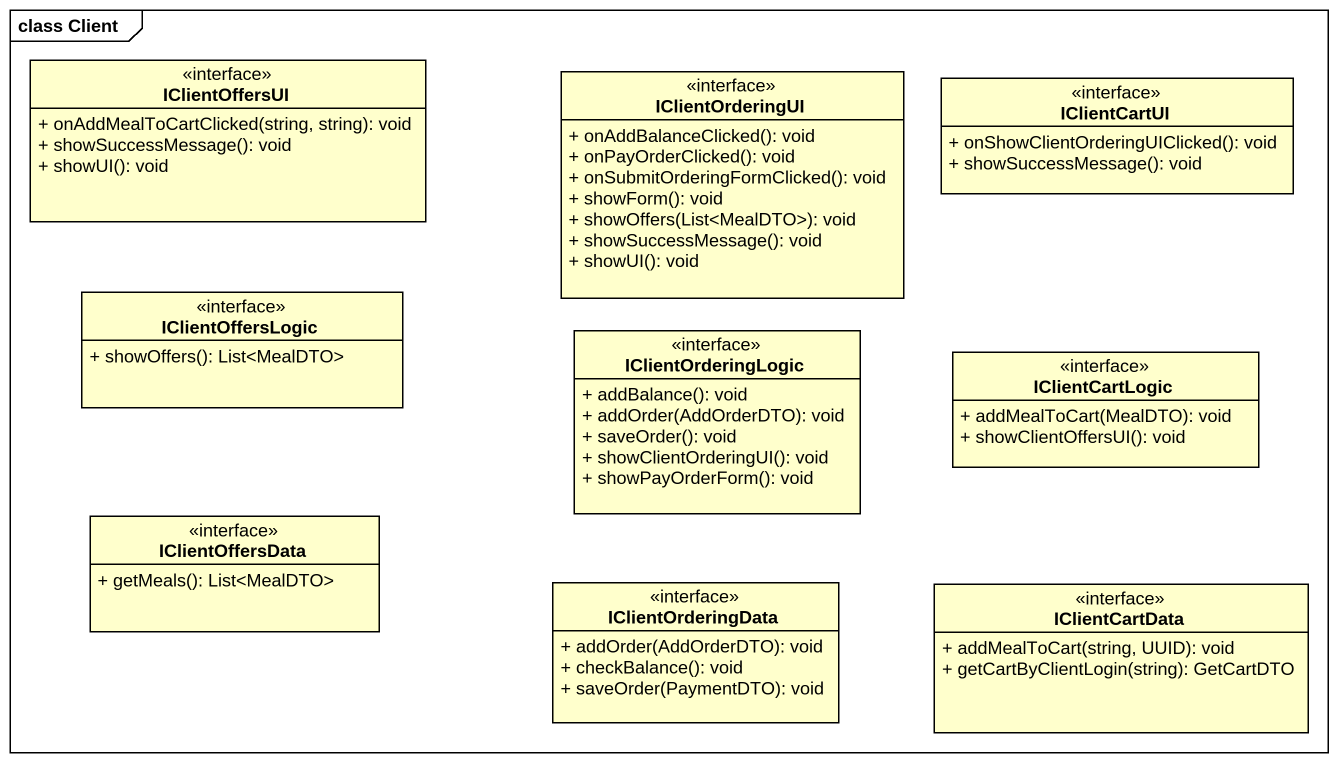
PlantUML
@startuml
mainframe class Client
hide circle
hide empty members
skinparam classAttributeIconSize 0
class IClientOffersUI <<interface>> {
  + onAddMealToCartClicked(string, string): void
  + showSuccessMessage(): void
  + showUI(): void
}
class IClientOrderingUI <<interface>> {
  + onAddBalanceClicked(): void
  + onPayOrderClicked(): void
  + onSubmitOrderingFormClicked(): void
  + showForm(): void
  + showOffers(List<MealDTO>): void
  + showSuccessMessage(): void
  + showUI(): void
}
class IClientCartUI <<interface>> {
  + onShowClientOrderingUIClicked(): void
  + showSuccessMessage(): void
}
class IClientOffersLogic <<interface>> {
  + showOffers(): List<MealDTO>
}
class IClientOrderingLogic <<interface>> {
  + addBalance(): void
  + addOrder(AddOrderDTO): void
  + saveOrder(): void
  + showClientOrderingUI(): void
  + showPayOrderForm(): void
}
class IClientCartLogic <<interface>> {
  + addMealToCart(MealDTO): void
  + showClientOffersUI(): void
}
class IClientOffersData <<interface>> {
  + getMeals(): List<MealDTO>
}
class IClientOrderingData <<interface>> {
  + addOrder(AddOrderDTO): void
  + checkBalance(): void
  + saveOrder(PaymentDTO): void
}
class IClientCartData <<interface>> {
  + addMealToCart(string, UUID): void
  + getCartByClientLogin(string): GetCartDTO
}
@enduml
